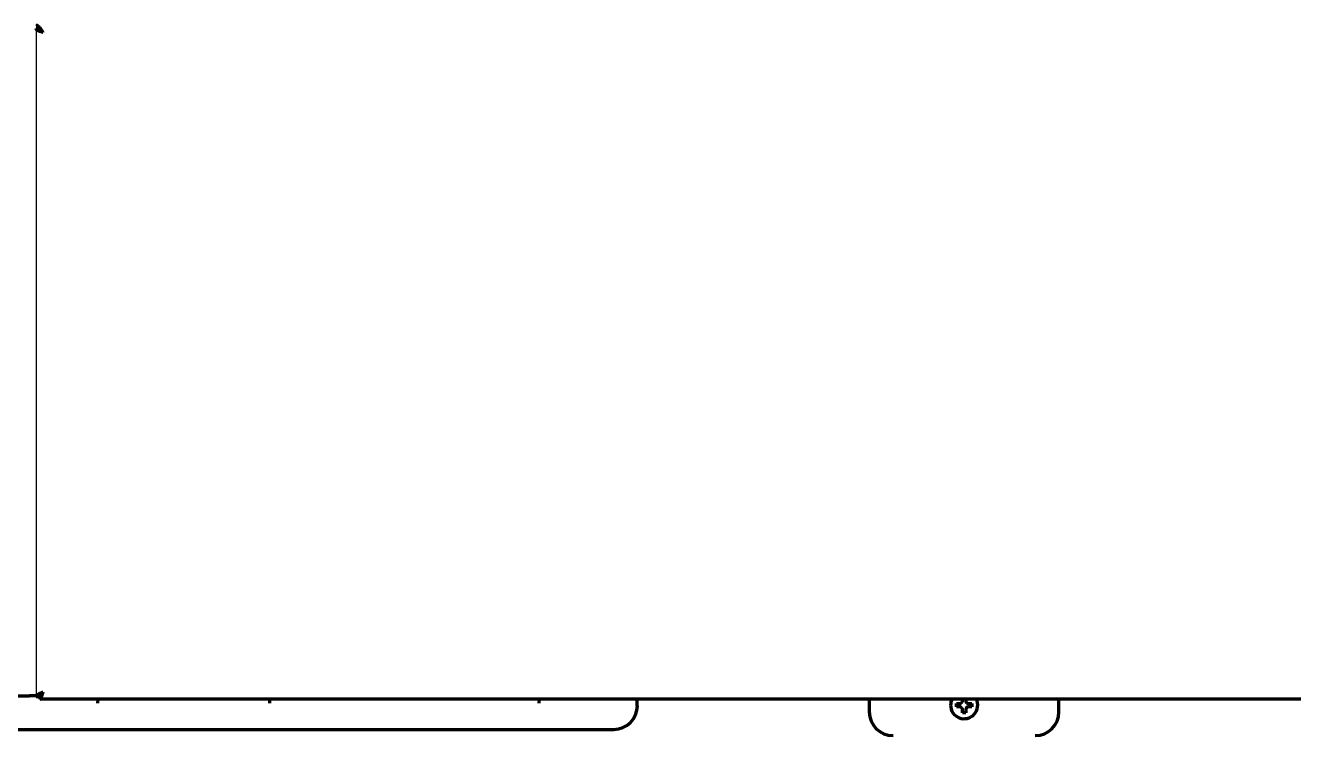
# Model space of a CAD drawing. Header units: inches. Extents: x -2405 to 7588, y 441 to 5654.
# Drawn here: x 2312.6 to 2687.1, y 2439.3 to 2649.1 of the extents above; entities that cross this region are included whole.
import ezdxf

# ---------------------------------------------------------------- set-up
doc = ezdxf.new("R2010")
doc.units = ezdxf.units.IN

msp = doc.modelspace()

# ---------------------------------------------------------------- linework, layer by layer
at = {"linetype": 'Continuous', "lineweight": 70}
for p, q in [((2315.78, 2648.04), (2315.78, 2648.14)), ((2315.78, 2648.03), (2316.16, 2648.03)), ((2147.78, 2451.13), (2313.78, 2451.13)), ((2315.78, 2451.13), (2313.78, 2451.13)), ((2315.78, 2450.93), (2315.78, 2451.13)), ((2315.78, 2450.93), (2316.77, 2450.93)), ((2317.05, 2451.18), (2316.88, 2451.18)), ((2316.98, 2450.13), (2316.98, 2451.13)), ((2864.58, 2450.13), (2316.98, 2450.13)), ((2317.53, 2451.68), (2317.26, 2451.68)), ((2333.93, 2450.13), (2333.9, 2448.93)), ((2384.62, 2450.13), (2384.65, 2448.93)), ((2464.26, 2450.13), (2464.23, 2448.93)), ((2493.28, 2448.15), (2493.28, 2450.13)), ((2561.78, 2450.13), (2561.78, 2446.33)), ((2617.78, 2446.33), (2617.78, 2450.13)), ((2587.48, 2448.33), (2587.48, 2448.83)), ((2587.48, 2447.83), (2587.48, 2448.33)), ((2592.08, 2448.83), (2592.08, 2448.33)), ((2592.08, 2448.33), (2592.08, 2447.83)), ((2232.25, 2441.18), (2486.3, 2441.18))]:
    msp.add_line(p, q, dxfattribs=at)
msp.add_line((2315.78, 2648.03), (2315.78, 2451.13))
for start, end in [(153.2531, 180), (180, 26.7413)]:
    msp.add_arc((2589.78, 2448.33), 4, start, end, dxfattribs=at)
for centre, major_axis, ratio, start_param, end_param in [((2486.25, 2448.2), (4.99, -4.99), 0.992433, 5.501585, 7.064785), ((2568.78, 2446.33), (-4.95, -4.95), 0.999695, 5.497939, 7.068431), ((2610.77, 2446.33), (4.95, -4.95), 0.999695, 5.497939, 7.068431)]:
    msp.add_ellipse(centre, major_axis=major_axis, ratio=ratio, start_param=start_param, end_param=end_param, dxfattribs=at)
for points in [[(2317.78, 2647.13), (2317.75, 2647.17), (2317.7, 2647.24), (2317.63, 2647.35), (2317.56, 2647.46), (2317.49, 2647.57), (2317.42, 2647.68), (2317.35, 2647.79), (2317.28, 2647.89), (2317.2, 2648), (2317.13, 2648.1), (2317.06, 2648.19), (2316.99, 2648.29), (2316.92, 2648.38), (2316.85, 2648.46), (2316.77, 2648.54), (2316.7, 2648.62), (2316.63, 2648.69), (2316.56, 2648.76), (2316.49, 2648.82), (2316.42, 2648.88), (2316.35, 2648.93), (2316.28, 2648.98), (2316.2, 2649.02), (2316.13, 2649.05), (2316.06, 2649.08), (2315.99, 2649.1), (2315.92, 2649.12), (2315.85, 2649.13), (2315.8, 2649.13), (2315.78, 2649.13)], [(2317.78, 2647.13), (2317.75, 2647.15), (2317.7, 2647.18), (2317.63, 2647.24), (2317.56, 2647.3), (2317.49, 2647.35), (2317.42, 2647.4), (2317.35, 2647.46), (2317.28, 2647.51), (2317.2, 2647.56), (2317.13, 2647.61), (2317.06, 2647.66), (2316.99, 2647.71), (2316.92, 2647.75), (2316.85, 2647.79), (2316.77, 2647.84), (2316.7, 2647.87), (2316.63, 2647.91), (2316.56, 2647.94), (2316.49, 2647.98), (2316.42, 2648), (2316.35, 2648.03), (2316.28, 2648.05), (2316.2, 2648.07), (2316.13, 2648.09), (2316.06, 2648.1), (2315.99, 2648.11), (2315.92, 2648.12), (2315.85, 2648.13), (2315.8, 2648.13), (2315.78, 2648.13)], [(2315.78, 2648.03), (2315.78, 2648.02), (2315.78, 2648), (2315.79, 2647.97), (2315.8, 2647.94), (2315.82, 2647.91), (2315.84, 2647.88), (2315.87, 2647.85), (2315.91, 2647.82), (2315.95, 2647.79), (2315.99, 2647.76), (2316.04, 2647.73), (2316.1, 2647.7), (2316.16, 2647.67), (2316.22, 2647.64), (2316.29, 2647.61), (2316.36, 2647.58), (2316.44, 2647.55), (2316.52, 2647.52), (2316.6, 2647.49), (2316.69, 2647.46), (2316.77, 2647.43), (2316.87, 2647.4), (2316.96, 2647.37), (2317.06, 2647.34), (2317.16, 2647.31), (2317.26, 2647.28), (2317.36, 2647.25), (2317.46, 2647.22), (2317.57, 2647.19), (2317.67, 2647.16), (2317.74, 2647.14), (2317.78, 2647.13)], [(2316.77, 2648.03), (2316.77, 2648.02), (2316.78, 2648), (2316.78, 2647.97), (2316.79, 2647.94), (2316.8, 2647.91), (2316.81, 2647.88), (2316.82, 2647.85), (2316.84, 2647.82), (2316.86, 2647.79), (2316.88, 2647.76), (2316.91, 2647.73), (2316.94, 2647.7), (2316.97, 2647.67), (2317, 2647.64), (2317.03, 2647.61), (2317.07, 2647.58), (2317.11, 2647.55), (2317.15, 2647.52), (2317.19, 2647.49), (2317.23, 2647.46), (2317.27, 2647.43), (2317.32, 2647.4), (2317.37, 2647.37), (2317.42, 2647.34), (2317.47, 2647.31), (2317.52, 2647.28), (2317.57, 2647.25), (2317.62, 2647.22), (2317.67, 2647.19), (2317.72, 2647.16), (2317.76, 2647.14), (2317.78, 2647.13)], [(2317.78, 2452.13), (2317.74, 2452.11), (2317.67, 2452.09), (2317.56, 2452.05), (2317.45, 2452), (2317.34, 2451.96), (2317.24, 2451.92), (2317.14, 2451.88), (2317.03, 2451.84), (2316.93, 2451.8), (2316.84, 2451.76), (2316.74, 2451.71), (2316.65, 2451.67), (2316.56, 2451.63), (2316.48, 2451.59), (2316.4, 2451.55), (2316.32, 2451.51), (2316.25, 2451.47), (2316.18, 2451.42), (2316.12, 2451.38), (2316.06, 2451.34), (2316.01, 2451.3), (2315.96, 2451.26), (2315.92, 2451.22), (2315.88, 2451.18), (2315.85, 2451.13), (2315.82, 2451.09), (2315.8, 2451.05), (2315.79, 2451.01), (2315.78, 2450.97), (2315.78, 2450.94), (2315.78, 2450.93)], [(2317.78, 2452.13), (2317.76, 2452.11), (2317.72, 2452.09), (2317.67, 2452.05), (2317.61, 2452), (2317.56, 2451.96), (2317.51, 2451.92), (2317.46, 2451.88), (2317.4, 2451.84), (2317.35, 2451.8), (2317.31, 2451.76), (2317.26, 2451.71), (2317.21, 2451.67), (2317.17, 2451.63), (2317.13, 2451.59), (2317.09, 2451.55), (2317.05, 2451.51), (2317.01, 2451.47), (2316.98, 2451.42), (2316.95, 2451.38), (2316.92, 2451.34), (2316.89, 2451.3), (2316.87, 2451.26), (2316.85, 2451.22), (2316.83, 2451.18), (2316.81, 2451.13), (2316.8, 2451.09), (2316.79, 2451.05), (2316.78, 2451.01), (2316.78, 2450.97), (2316.77, 2450.94), (2316.77, 2450.93)], [(2316.98, 2451.13), (2316.98, 2451.13), (2317, 2451.13), (2317.03, 2451.13), (2317.06, 2451.14), (2317.08, 2451.15), (2317.11, 2451.16), (2317.14, 2451.18), (2317.16, 2451.19), (2317.19, 2451.21), (2317.22, 2451.24), (2317.24, 2451.26), (2317.27, 2451.29), (2317.3, 2451.32), (2317.32, 2451.35), (2317.35, 2451.38), (2317.38, 2451.42), (2317.4, 2451.46), (2317.43, 2451.5), (2317.46, 2451.54), (2317.48, 2451.58), (2317.51, 2451.63), (2317.54, 2451.67), (2317.56, 2451.72), (2317.59, 2451.77), (2317.62, 2451.82), (2317.64, 2451.87), (2317.67, 2451.92), (2317.7, 2451.97), (2317.72, 2452.02), (2317.75, 2452.08), (2317.77, 2452.11), (2317.78, 2452.13)], [(2316.98, 2450.13), (2316.98, 2450.13), (2317, 2450.13), (2317.03, 2450.14), (2317.06, 2450.15), (2317.08, 2450.17), (2317.11, 2450.2), (2317.14, 2450.22), (2317.16, 2450.26), (2317.19, 2450.3), (2317.22, 2450.35), (2317.24, 2450.4), (2317.27, 2450.45), (2317.3, 2450.51), (2317.32, 2450.57), (2317.35, 2450.64), (2317.38, 2450.71), (2317.4, 2450.79), (2317.43, 2450.87), (2317.46, 2450.95), (2317.48, 2451.04), (2317.51, 2451.13), (2317.54, 2451.22), (2317.56, 2451.31), (2317.59, 2451.41), (2317.62, 2451.51), (2317.64, 2451.61), (2317.67, 2451.71), (2317.7, 2451.81), (2317.72, 2451.92), (2317.75, 2452.02), (2317.77, 2452.09), (2317.78, 2452.13)], [(2588.78, 2448.83), (2588.8, 2448.85), (2588.85, 2448.9), (2588.92, 2448.97), (2588.99, 2449.04), (2589.06, 2449.11), (2589.13, 2449.18), (2589.2, 2449.26), (2589.25, 2449.3), (2589.28, 2449.33)], [(2590.28, 2449.33), (2590.3, 2449.3), (2590.35, 2449.25), (2590.43, 2449.18), (2590.5, 2449.11), (2590.57, 2449.04), (2590.64, 2448.97), (2590.71, 2448.9), (2590.75, 2448.85), (2590.78, 2448.83)], [(2588.78, 2447.83), (2588.72, 2447.83), (2588.61, 2447.83), (2588.45, 2447.83), (2588.29, 2447.83), (2588.14, 2447.83), (2587.99, 2447.83), (2587.83, 2447.83), (2587.66, 2447.83), (2587.54, 2447.83), (2587.48, 2447.83)], [(2589.28, 2447.33), (2589.25, 2447.35), (2589.2, 2447.41), (2589.12, 2447.48), (2589.05, 2447.55), (2588.98, 2447.62), (2588.91, 2447.69), (2588.84, 2447.76), (2588.8, 2447.8), (2588.78, 2447.83)], [(2590.28, 2446.03), (2590.11, 2446.03), (2589.78, 2446.03), (2589.44, 2446.03), (2589.28, 2446.03)], [(2590.78, 2447.83), (2590.75, 2447.8), (2590.7, 2447.76), (2590.63, 2447.69), (2590.56, 2447.61), (2590.49, 2447.54), (2590.42, 2447.47), (2590.35, 2447.4), (2590.3, 2447.35), (2590.28, 2447.33)], [(2590.28, 2447.33), (2590.28, 2447.27), (2590.28, 2447.17), (2590.28, 2447), (2590.28, 2446.85), (2590.28, 2446.69), (2590.28, 2446.54), (2590.28, 2446.38), (2590.28, 2446.22), (2590.28, 2446.09), (2590.28, 2446.03)], [(2590.78, 2448.83), (2590.83, 2448.83), (2590.94, 2448.83), (2591.1, 2448.83), (2591.26, 2448.83), (2591.41, 2448.83), (2591.57, 2448.83), (2591.72, 2448.83), (2591.89, 2448.83), (2592.01, 2448.83), (2592.08, 2448.83)]]:
    msp.add_open_spline(points, degree=3, dxfattribs=at)
for points, knots in [([(2589.28, 2449.33), (2589.28, 2449.38), (2589.28, 2449.49), (2589.28, 2449.65), (2589.28, 2449.81), (2589.28, 2449.97), (2589.28, 2450.07), (2589.28, 2450.13), (2589.28, 2450.13)], [0, 0, 0, 0, 0.197015, 0.39403, 0.591046, 0.788061, 0.985076, 1, 1, 1, 1]), ([(2590.28, 2450.15), (2590.28, 2450.1), (2590.28, 2450.05), (2590.28, 2449.89), (2590.28, 2449.78), (2590.28, 2449.56), (2590.28, 2449.44), (2590.28, 2449.33)], [0, 0, 0, 0, 0.189134, 0.189134, 0.594567, 0.594567, 1, 1, 1, 1]), ([(2587.48, 2448.83), (2587.68, 2448.83), (2587.89, 2448.83), (2588.21, 2448.83), (2588.32, 2448.83), (2588.55, 2448.83), (2588.66, 2448.83), (2588.78, 2448.83)], [0, 0, 0, 0, 0.5, 0.5, 0.75, 0.75, 1, 1, 1, 1]), ([(2589.28, 2446.03), (2589.28, 2446.23), (2589.28, 2446.44), (2589.28, 2446.77), (2589.28, 2446.88), (2589.28, 2447.1), (2589.28, 2447.21), (2589.28, 2447.33)], [0, 0, 0, 0, 0.5, 0.5, 0.75, 0.75, 1, 1, 1, 1]), ([(2592.08, 2447.83), (2591.87, 2447.83), (2591.66, 2447.83), (2591.34, 2447.83), (2591.23, 2447.83), (2591, 2447.83), (2590.89, 2447.83), (2590.78, 2447.83)], [0, 0, 0, 0, 0.5, 0.5, 0.75, 0.75, 1, 1, 1, 1])]:
    msp.add_open_spline(points, degree=3, knots=knots, dxfattribs=at)

doc.saveas('drawing.dxf')
